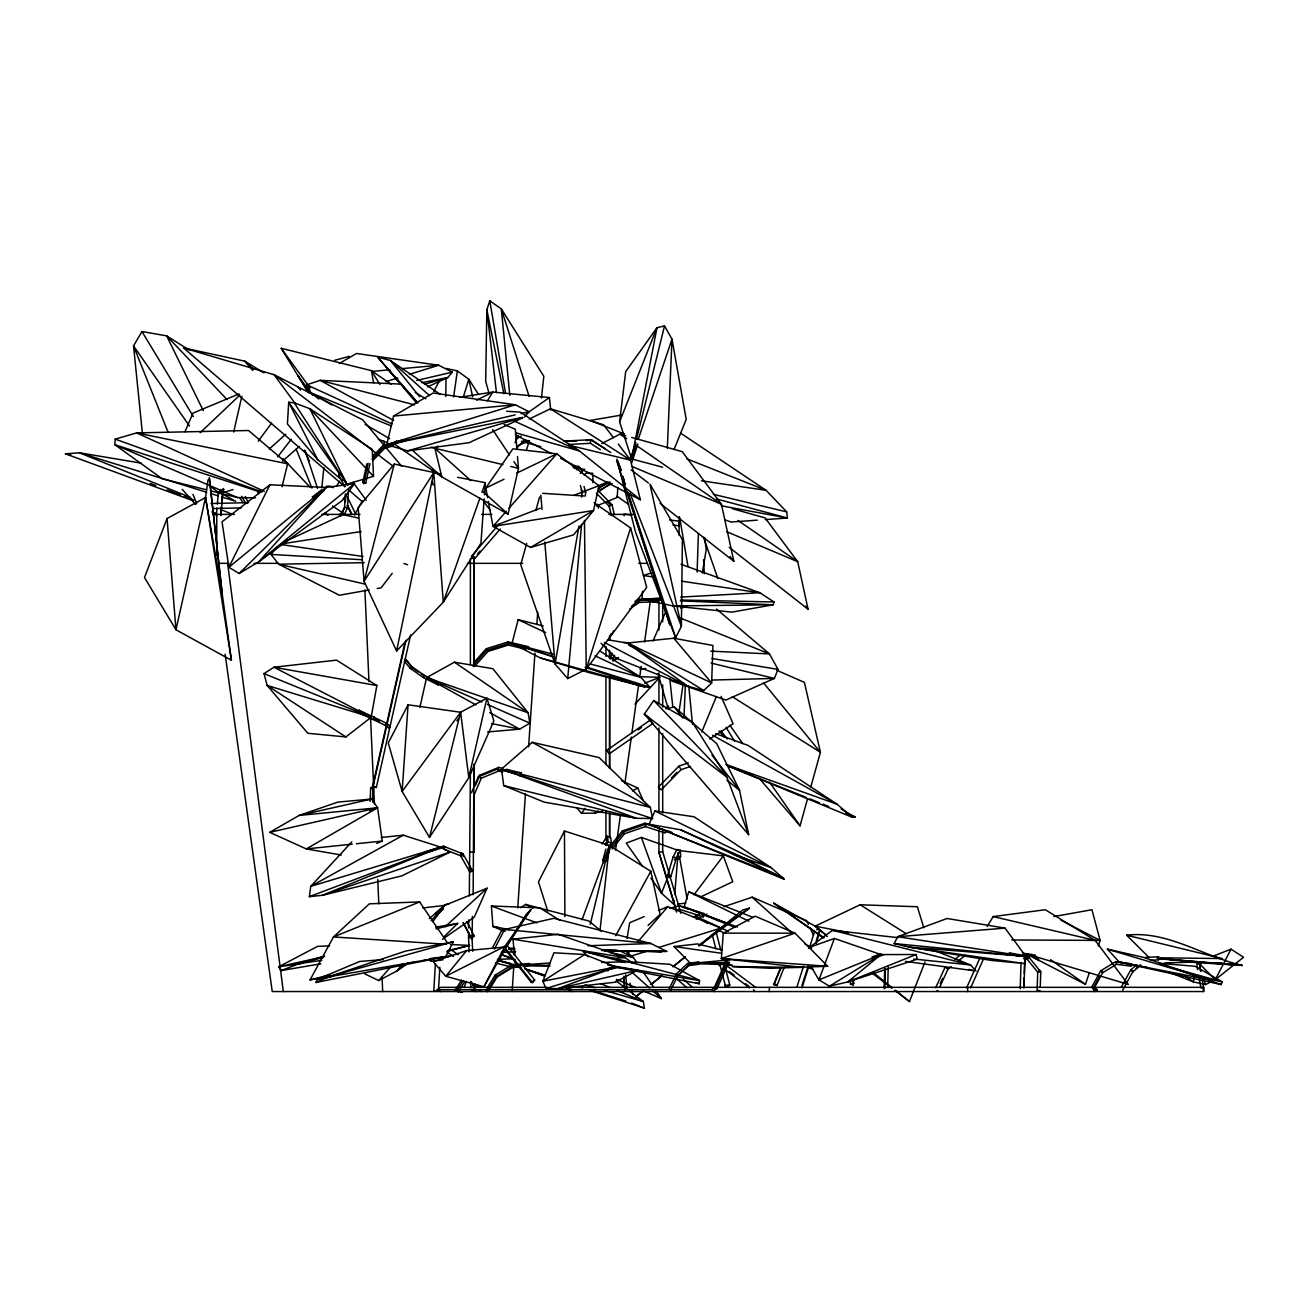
<?xml version="1.0" encoding="UTF-8"?>
<svg xmlns="http://www.w3.org/2000/svg" width="1309" height="1309" viewBox="0 0 1309 1309"><rect width="100%" height="100%" fill="white"/><g stroke="black" fill="none" stroke-linecap="round" stroke-linejoin="round"><path stroke-width="1.5" d="M819.794 931.943L819.81 929.554L816.751 929.554M679.06 535.119L679.207 516.924M445.764 396.529L446.025 378.465M469.047 951.856L468.475 931.91M468.573 927.917L468.753 919.916M469.326 895.945L470.389 772.555M472.402 916.267L472.074 939.126L471.927 936.442L468.327 937.899M473.138 894.734L473.956 764.178M884.18 988.606L884.704 968.382M884.9 988.393L885.408 968.905M887.682 987.281L888.222 967.056M697.124 572.098L698.368 533.843M1020.218 988.59L1021.036 962.573M1023.834 987.706L1024.145 977.692M1024.276 973.7L1024.718 959.677M1023.982 987.837L1024.882 959.808M1040.23 986.921L1040.786 971.9L1039.657 970.329L1037.742 972.227L1037.072 990.324L1040.082 990.684M769.267 991.551L769.43 987.33M667.328 448.103L671.992 339.162L664.514 325.941L656.987 327.692L625.686 371.658L619.599 421.842L631.625 458.919L662.599 467.231M370.087 801.386L370.66 788.133L373.016 786.725L376.337 787.494L410.666 634.849M372.443 799.979L373.016 786.725L405.954 640.297M372.869 802.319L373.441 789.065L372.541 786.66L405.021 642.244M684.034 716.039L685.343 685.752M967.58 991.551L967.76 987.33M681.073 564.277L759.825 592.748L774.028 601.976L773.194 604.791L731.96 612.121L672.908 605.936L642.032 599.227L642.49 591.324M282.024 486.719L287.636 463.811L248.53 430.514L136.627 432.903L115.192 439.12L114.865 444.716L162.038 478.685L206.593 489.828M435.406 963.637L433.786 991.224L438.433 990.978L439.824 967.335M345.363 493.853L344.562 507.385L341.305 514.355M345.429 501.249L345.772 495.571M344.071 515.157L347.441 507.908L348.472 490.875M617.832 487.406L617.177 497.42L596.446 506.01M512.114 991.551L513.766 967.073M514.584 954.85L514.862 950.759M517.742 907.939L525.449 793.761M528.607 746.85L534.939 653.06M536.854 624.508L537.688 612.268M408.081 704.782L402.125 791.454L429.499 837.416L468.802 777.726L493.853 720.981L486.899 698.172L460.637 712.26L402.125 791.454L388.266 742.939L408.081 704.782L460.637 712.26L468.802 777.726L486.899 698.172M484.15 498.844L480.943 543.202L443.26 602.238L396.611 650.982L364.082 581.278L358.126 507.565L394.287 464.057L439.693 473.743M484.445 494.818L485.328 482.726L457.561 477.261M732.778 966.549L803.366 967.466L721.374 958.548L723.288 933.137L755.162 916.218L795.021 933.17L827.713 966.287L770.821 968.3L732.778 966.549L721.374 958.548L795.021 933.17L723.288 933.137M442.966 959.808L430.808 961.231L431.037 958.368L449.969 956.159L442.851 957.501M674.217 900.428L673.89 904.421L661.52 893.213L650.933 878.192M674.708 894.423L677.997 854.45M216.329 516.09L216.999 508.039M217.343 504.014L218.358 491.939M220.616 514.912L221.286 506.861M221.794 500.823L222.481 492.789M220.992 515.582L223.021 491.448M581.491 497.109L582.03 491.153L580.345 485.524M594.106 502.82L630.594 527.903L646.679 587.43L586.236 669.177L567.713 678.602L581.589 524.402M585.336 496.078L585.696 492.102L584.01 486.49M611.598 966.238L699.202 983.763L699.513 980.605L669.766 964.242L627.813 961.755L601.715 962.442M321.785 487.913L323.847 467.657M541.435 397.985L543.84 376.337L501.298 308.875L489.779 300.792L486.833 309.726L485.688 381.263L488.862 392.831M599.98 930.65L609.405 845.418L564.474 831.019L538.457 881.906L547.751 911.097M600.389 449.723L590.457 443.309L590.85 439.709L564.032 441.1L576.598 441.018M673.006 525.007L678.962 525.76L679.469 521.227L669.57 519.968M1025.012 963.62L1025.863 956.388L1005.05 928.13L947.094 918.493L897.614 936.72L894.211 943.576L908.839 947.078L991.208 960.397L1025.012 963.62L908.839 947.078L1025.863 956.388L897.614 936.72L1005.05 928.13M630.071 493.28L681.384 626.324L649.984 484.166L682.398 539.603L681.384 626.324L675.64 637.778L635.585 532.338L616.866 459.083M381.197 837.482L403.221 835.191L440.708 847.119L449.985 852.11L401.912 875.852L322.472 895.274L309.349 896.649L310.74 886.357L351.794 841.883M615.525 850.163L620.319 815.818M624.835 783.502L631.331 737.049M631.887 733.007L638.661 684.525M639.79 676.442L641.197 666.346M644.584 642.114L650.229 601.715M209.342 477.981L222.203 593.811L231.415 660.26L175.962 629.76L205.546 497.535L208.066 479.847M344.84 486.473L338.687 475.347L339.031 472.909M453.601 396.905L457.381 370.954L446.173 368.418M678.896 712.898L683.216 683.265M625.702 974.861L626.962 989.113L624.802 989.751L623.918 976.269M627.011 938.586L629.645 922.747L644.192 916.611M702.311 573.08L706.222 549.502L704.602 537.524M578.954 525.989L555.065 664.039L567.713 678.602M345.887 736.934L267.134 685.425L371.167 717.267L376.861 685.523L336.495 660.129L273.941 667.246L264.009 673.611L267.134 685.425L307.811 733.285L345.887 736.934L371.167 717.267L273.941 667.246L376.861 685.523M636.174 445.404L631.625 458.919L656.987 327.692L619.599 421.842M675.706 910.426L679.469 909.28L703.195 916.856L703.866 913.453L679.224 905.599L669.815 908.446M488.241 991.257L485.95 989.964L486.899 991.551L488.241 991.257L497.076 976.989L512.653 967.498L511.884 964.913L495.129 975.14L486.964 988.311M396.611 650.982L433.754 472.565L364.082 581.278L394.287 464.057M369.956 463.599L365.784 483.086L363.804 483.528L362.855 482.285L366.798 463.893M363.804 483.528L368.14 463.288M474.382 666.526L488.012 651.424L508.236 645.075L508.088 641.901L486.31 648.74L473.449 662.992M506.158 769.234L521.064 772.85L520.327 776.237L519.477 774.584L497.125 769.152L478.292 776.875L471.436 792.829M487.603 497.616L485.786 488.028L512.85 448.856L556.8 453.814L598.949 485.672L593.533 510.526L573.587 534.841L530.554 547.44L493.035 526.398L488.322 501.462M419.927 707.22L426.587 677.604L454.436 662.19L492.871 668.703L528.132 712.767L529.85 723.157L519.673 729.146L487.619 731.96M396.447 440.822L394.549 444.176L441.82 476.885L508.056 514.192L518.446 468.344L517.497 456.596M678.962 525.76L679.469 521.227M211.731 487.324L219.65 493.477L220.55 489.501M233.689 432.003L241.838 396.316M1194.135 977.888L1193.203 981.832L1205.458 984.581L1212.003 981.325M522.733 417.849L469.113 442.687L407.737 450.869L386.744 444.749L393.551 416.066L433.197 393.011L515.353 404.776L528.967 411.697L524.582 416.998M678.046 975.385L689.45 964.291L700.053 962.851L698.695 964.308L688.485 965.682L678.046 975.385L676.377 973.896L687.634 963.44L698.237 962L700.053 962.851M590.228 924.367L609.405 845.418L650.818 871.254L660.112 914.451L648.053 925.398M631.625 458.919L635.552 443.047M636.534 439.071L664.514 325.941M429.499 837.416L460.637 712.26M358.061 712.391L359.042 710.165L386.368 723.173L390.164 726.07L389.182 728.295L385.386 725.399L358.061 712.391L359.042 710.165M599.669 650.868L640.805 677.326L649.886 687.16L644.666 686.914L589.132 672.63L540.404 657.969L512.015 643.357L518.168 619.664L543.284 625.964M603.694 862.647L602.909 859.931L605.871 849.05M606.852 845.418L607.834 841.785L607.131 836.238L610.698 837.596L611.418 843.143L606.476 861.289L602.909 859.931M759.302 778.397L800.044 825.848L807.555 798.752M810.762 787.134L820.416 752.299L804.413 682.382L776.859 670.323M526.66 543.464L520.737 564.735L555.065 664.039L544.773 542.008M535.806 510.592L539.57 497.06M680.255 850.245L676.475 857.82L670.895 876.392L669.014 877.684L667.525 875.606L673.104 857.035L676.9 849.459L680.255 850.245L680.713 856.757L678.34 859.048L677.358 855.971M753.002 917.413L688.763 891.756L684.1 906.99L734.954 927.443M463.435 396.676L468.818 379.234L457.381 370.954M438.204 684.967L439.349 682.905L424.476 675.493L411.419 666.297L405.512 659.065L404.366 661.143L410.273 668.359L423.331 677.555L438.204 684.967L439.349 682.905M630.594 527.903L586.236 669.177L584.452 520.442M1198.52 964.275L1199.322 961.706L1196.655 962.295L1197.539 969.609M526.3 450.476L529.392 440.789L523.387 440.151M796.805 987.33L803.562 966.14M809.698 946.882L814.607 931.484M802.008 985.399L808.144 966.14M816.129 941.106L819.81 929.554M801.992 987.788L808.749 966.598M816.112 943.494L819.172 933.873M610.387 658.918L612.252 653.158M612.808 660.93L614.608 655.367M629.547 460.097L631.363 454.55M630.136 459.737L635.798 442.442M631.592 463.19L637.876 443.964M1026.632 954.032L1085.456 984.335L1089.284 972.865M1098.218 946.112L1100.133 940.386L1091.919 909.739L1053.827 916.578M638.138 439.611L671.992 339.162L686.211 419.436L674.053 449.494M472.222 557.454L473.956 559.581L474.774 557.192M461.472 853.157L460.588 855.71L469.866 872.121L472.631 870.927L463.01 853.893L461.472 853.157L463.386 856.577M1199.878 966.107L1200.729 963.62L1199.322 961.706L1200.435 970.853M1221.15 984.581L1143.199 957.272L1107.43 949.156L1119.293 962.082L1221.15 984.581L1222.115 981.832L1195.395 966.337L1159.954 963.326M479.896 498.14L443.26 602.238L433.754 472.565M481.925 492.364L485.328 482.726M1122.664 990.226L1133.234 971L1130.812 969.805L1121.191 987.297M464.335 986.871L466.364 981.308M581.998 919.818L609.405 845.418M834.389 938.471L818.943 979.885L829.464 986.168L847.708 981.963L917.233 959.17L916.12 954.523L880.99 954.572L834.389 938.471L808.651 947.651M612.154 848.952L624.442 833.768L645.402 826.601L646.368 824.032L644.912 823.23L622.348 830.953L610.861 845.139M167.061 518.511L144.497 577.514L175.962 629.76L167.061 518.511L205.546 497.535L222.203 593.811L209.358 478.014M667.361 878.339L661.52 893.213L641.394 837.449L626.242 843.127L642.703 866.493M894.996 990.52L909.477 1001.532L925.021 961.935M784.206 967.253L777.022 985.481L773.799 984.613L780.524 967.596M773.799 984.613L780.72 968.709M716.612 609.127L769.496 653.927L778.004 669.374L774.388 678.422L725.873 700.07L671.992 681.122L676 681.024M701.788 731.911L716.383 696.519M515.026 442.786L518.151 435.422M184.978 431.708L192.996 413.104L239.072 393.894M475.298 785.776L479.879 775.141L498.713 767.418L502.427 768.334M473.973 795.25L481.303 778.184L498.811 771.017L502.721 771.966M653.011 641.017L665.561 612.039M385.386 725.399L386.368 723.173M422.791 907.955L444.667 905.403L487.079 888.206L474.267 917.151L442.458 939.289M680.533 829.775L783.011 877.684L649.1 824.245L654.958 811.007L694.081 816.783L771.328 867.785L784.156 879.206L649.1 824.245L680.533 829.775L740.092 856.135L784.156 879.206M966.647 987.837L979.737 958.368M970.656 987.87L983.73 958.401M440.838 991.551L436.944 989.702L711.72 989.702L714.354 987.33L727.035 958.859L729.735 960.151M728.949 961.935L717.07 988.622L715.025 989.146L727.706 960.675L727.035 958.859M935.673 987.755L945.262 966.893L947.978 969.151L939.649 987.297M940.238 983.55L942.644 978.33M260 489.762L258.233 493.542L257.529 490.842M340.864 515.975L344.562 507.385L347.441 507.908M315.96 982.454L328.526 976.841L405.675 951.07L453.389 941.727L445.764 956.584L315.96 982.454L317.449 979.312L359.566 961.493L383.324 959.546M670.895 989.931L678.193 974.73L676.377 973.896L669.095 989.08L671.01 990.013M850.114 980.212L850.474 984.123L853.272 985.006L853.73 979.41M444.978 846.939L443.849 849.246L460.588 855.71L463.01 853.893L443.44 846.203L424.394 852.192L425.916 852.912L444.978 846.939L443.44 846.203M269.932 484.772L228.862 567.288L239.154 573.506L258.707 561.806L342.025 500.66L354.461 483.643L326.17 487.455L269.932 484.772L222.023 521.8L228.862 567.288L326.17 487.455L258.707 561.806L354.461 483.643M613.561 630.791L611.761 634.341L610.485 634.08M1136.654 964.831L1130.812 969.805L1132.76 971.933L1133.234 971M494.442 949.107L504.57 929.455L553.936 918.313L650.982 943.527L666.69 951.398L605.723 951.185M572 991.551L567.975 988.966L569.693 985.628M567.975 988.966L566.437 988.508L568.76 989.735L570.609 986.152M1231.049 949.156L1215.276 979.688L1243.55 957.272L1231.049 949.156L1212.592 956.339M483.905 986.79L504.947 946.276L530.849 909.526L525.907 914.795L506.288 946.898L483.905 986.79L445.747 976.252L433.312 961.739L466.593 950.629L506.288 946.898L530.849 909.526M492.626 947.569L502.067 929.717L505.192 931.239M433.721 391.506L439.464 380.854M321.785 977.725L310.037 979.934L333.468 936.949L369.351 903.832L419.649 901.917L447.367 942.758M615.737 935.69L650.818 871.254M423.331 677.555L424.476 675.493L421.351 674.086M1099.56 976.383L1093.211 987.902L1093.899 988.622L1102.62 972.767L1116.561 964.275L1130.812 966.107L1132.089 964.209M354.559 514.961L362.413 500.922M703.195 916.856L704.684 914.271M189.101 349.961L166.652 335.857L141.928 331.521L133.534 345.936L142.37 433.181M987.199 926.527L993.138 916.578L1045.286 909.739L1095.191 940.386L1128.014 984.335L1022.329 952.707M487.488 400.685L492.789 392.029L549.42 397.543L550.713 410.077M486.899 991.551L496.078 976.727L512.85 966.5L518.675 966.026M464.76 981.586L458.346 991.813L455.303 989.98L461.455 980.163M455.303 989.98L457.037 990.324L463.19 980.523M602.075 844.027L607.131 836.238L607.769 840.018L604.856 844.518M605.642 845.385L607.671 842.276M336.331 486.293L339.685 481.237M688.485 965.682L689.45 964.291L687.634 963.44M748.633 834.651L726.855 777.153L692.576 722.486L653.715 700.511L644.339 714.092L748.633 834.651L739.569 790.374L716.694 743.643L674.217 706.893L666.739 708.693M456.841 720.866L458.526 718.51M576.664 807.62L581.572 813.314L585.172 808.34M402.01 964.226L397.265 970.754L378.726 980.588L364.835 973.896M432.821 921.749L444.667 905.403L429.303 918.574M233.1 489.599L219.65 493.477L223.266 488.568M258.249 441.182L271.519 423.2M666.968 830.675L665.234 832.999L645.402 826.601M693.934 894.816L723.321 855.873L680.287 850.686M392.225 573.293L381.164 587.806L377.188 588.51M277.737 456.841L291.252 439.251M1202.578 988.622L1203.593 987.33L1202.186 979.999M611.058 847.512L623.804 831.755L646.368 824.032L665.087 830.07M369.22 589.934L339.375 595.251L278.637 564.179L270.996 554.411L276.87 547.162M466.593 950.629L445.747 976.252L504.947 946.276M511.884 964.913L529.376 963.473L530.325 965.06L525.743 966.402M339.293 363.509L356.523 353.479L438.679 365.244L452.292 372.165L447.907 377.467L427.568 386.891M612.187 483.446L600.52 489.615L598.442 488.093L608.423 482.088M507.385 945.703L503.916 947.896L505.258 948.207L507.385 945.703L534.677 980.081L532.55 982.601L531.192 982.274L505.159 949.45M627.616 953.819L630.218 950.776M638.007 941.646L667.835 906.63L720.915 928.081L749.484 908.151L742.792 909.984L699.399 945.343M471.355 556.39L498.958 524.287M477.392 554.132L480.027 551.073M473.956 559.581L500.251 528.983M530.554 547.44L593.533 510.526L493.035 526.398L506.321 511.279M508.988 508.252L556.8 453.814L516.744 473.105M378.726 980.588L390.835 966.778M431.201 920.751L437.942 913.077M440.626 910L444.667 905.403M472.664 665.954L486.801 650.278L508.579 643.439L529.098 648.233L528.607 646.711L508.088 641.901M479.879 775.141L478.292 776.875L481.303 778.184M498.713 767.418L497.125 769.152L498.811 771.017M519.477 774.584L521.064 772.85M635.012 704.127L659.752 677.342L639.79 676.688M372.427 456.579L382.932 445.633L403.663 439.759L404.612 440.986L383.881 446.876L372.067 459.181M372.607 460.833L384.584 448.365L393.649 445.78M516.548 448.283L524.729 439.759M580.542 472.009L583.356 469.113M580.312 473.465L584.55 469.113M584.158 475.134L586.988 472.222M462.944 922.616L471.584 938.602L474.218 935.951L466.888 921.7M688.37 762.869L678.978 766.125L658.378 787.02L661.209 789.834L681.056 769.708L690.432 766.452M671.501 777.922L676.998 772.343M665.725 708.725L668.572 705.846M239.154 573.506L326.17 487.455M443.653 937.146L457.708 923.418L435.701 927.181M601.093 643.259L616.343 658.345L687.978 686.309L703.751 690.579L711.654 682.971L712.93 645.484L673.759 638.236L627.273 643.046L607.441 639.757M674.38 859.8L676.475 857.82L673.104 857.035M200.179 432.706L239.809 395.138M437.582 915.547L435.553 913.6L444.978 904.748L448.922 903.832M443.522 908.888L439.497 912.684L435.553 913.6M1150.398 960.217L1158.514 959.857L1160.51 958.008L1158.072 956.83L1145.408 957.37M404.759 963.882L397.265 970.754L408.981 962.606M445.175 926.723L487.079 888.206M219.65 493.477L224.15 489.435M269.245 449.02L285.771 434.212M282.482 461.128L299.254 446.484M503.703 785.58L636.419 818.289L501.511 769.054L532.223 742.301L599.178 757.6L650.36 807.457L652.553 818.567L636.419 818.289L544.249 802.139L503.703 785.58L501.511 769.054L517.17 773.095M1136.163 968.513L1140.532 964.782M1132.76 971.933L1140.303 965.518M810.631 965.944L818.943 979.885L880.99 954.572L847.708 981.963L916.12 954.523M568.826 989.702L571.738 987.33L1203.593 987.33L1203.626 991.551L272.239 991.551L225.132 654.238M643.243 990.782L635.438 997.098L643.373 990.684M651.048 984.466L661.961 975.63M672.891 966.795L685.376 956.699M651.277 984.303L662.354 975.352M673.431 966.402L684.509 957.468M698.761 945.965L720.915 928.081L658.722 947.471M699.366 945.409L720.915 928.081M954.654 959.481L960.904 954.539M951.152 966.647L947.978 969.151L947.421 967.891M957.484 961.64L965.42 955.39M314.127 499.089L312.393 496.913L321.67 489.795M323.847 490.842L316.123 496.782L312.393 496.913M699.579 945.523L749.484 908.151M808.455 948.109L832.491 930.323L898.072 937.653M599.015 491.611L610.37 483.316M476.018 987.33L472.68 989.702L476.329 991.551M526.349 413.759L549.42 397.543M634.865 601.551L638.007 599.342L657.838 598.508L659.425 599.653L639.594 600.487L631.723 606.018M629.58 609.176L639.136 602.435L658.231 601.649M606.607 750.45L650.197 720.097L652.815 723.517L609.241 753.853L606.607 750.45L607.9 750.957M638.072 729.947L641.426 727.624M339.129 514.83L342.418 512.588M520.72 907.726L525.613 904.421L588.837 920.98L601.142 931.075M476.656 987.117L479.307 985.628L476.656 987.117L474.774 983.795M438.139 988.917L440.528 987.33L547.293 987.33M431.054 447.138L434.899 448.283L438.253 446.058M709.838 738.931L733.105 723.746L721.095 696.404M584.616 954.506L542.842 981.259L546.017 988.491L557.83 988.606L615.295 982.208L637.172 970.427L616.015 966.958L584.616 954.506L553.936 952.805L542.842 981.259L616.015 966.958L557.83 988.606L637.172 970.427M531.192 982.274L534.677 980.081M829.464 986.168L880.99 954.572M515.959 439.284L521.195 436.142M369.678 810.844L372.034 809.437M1023.474 958.564L1027.123 959.235L1029.349 957.91L1028.219 956.323L1009.304 952.854L1010.45 954.425L1019.907 956.159M610.943 658.64L614.232 656.693M613.267 660.489L618.175 657.576M613.365 660.669L618.568 657.593M581.572 813.314L594.973 813.102L598.393 811.089M632.591 790.947L637.728 787.92L643.21 800.666M1097.302 989.702L1094.177 991.551L1094.439 987.33L1097.302 989.702L1093.26 989.702M341.273 855.022L306.306 848.919L269.752 832.344L299.09 815.442L337.837 802.106L371.707 799.03L377.581 807.784L382.277 841.049L376.714 843.421M371.707 799.03L299.09 815.442L377.581 807.784L306.306 848.919L352.285 844.158M403.221 835.191L310.74 886.357L440.708 847.119L322.472 895.274L449.985 852.11M725.202 985.104L725.775 987.33L729.8 985.104L725.333 967.793M338.687 475.347L341.387 473.907L347.785 485.443M598.442 488.093L610.109 481.925M596.429 493.248L609.225 506.239L612.039 504.767L614.281 514.502M477.736 985.432L474.12 987.313L471.42 981.881M601.911 443.522L620.008 434.13L625.849 435.782M476.623 400.227L492.789 392.029L459.672 397.331M529.245 419.011L550.484 408.801L603.613 424.787L613.381 437.631M485.786 488.028L503.998 479.258M693.295 917.134L698.401 914.696M694.163 917.2L699.268 914.762M696.224 919.213L706.909 914.124M823.345 937.849L773.668 903.145L815.147 926.15L860.177 904.781L917.38 906.744L923.794 927.737M700.397 897.009L732.762 881.759L723.321 855.873M284.691 541.73L343.04 514.633L358.502 518.069M574.896 468.557L578.66 466.953M576.647 469.735L580.329 468.164M658.738 910.459L667.835 906.63M597.837 485.999L607.212 482.088M518.069 445.453L529.392 440.789M419.649 901.917L333.468 936.949L446.451 944.264M644.748 683.183L659.752 677.342M493.035 526.398L540.322 508.219M574.356 495.129L598.949 485.672M329.524 945.867L317.547 946.374L278.719 966.778L280.879 970.624L299.63 963.522L324.681 956.094M309.349 896.649L440.708 847.119M881.971 955.357L875.574 957.583L872.105 956.879L880.106 954.114L883.559 954.801M723.959 906.712L752.168 897.172L806.671 920.751L808.373 924.383M318.872 399.016L310.969 392.782L306.797 384.83L320.067 380.346L401.307 384.142M650.917 573.015L643.39 575.518L653.436 577.007M386.073 381.59L397.756 377.957M409.455 374.325L438.679 365.244L402.141 368.631M522.586 417.407L386.744 444.749L515.353 404.776L393.551 416.066M631.511 955.963L647.055 951.119M546.017 988.491L616.015 966.958M1161.983 963.997L1165.779 962.819L1197.817 962.082M245.699 503.409L248.628 502.509M342.205 480.321L317.662 459.655L287.424 423.969L288.7 402.256L294.181 402.796L309.824 408.703L372.28 449.363L373.507 476.312L346.803 484.199L343.318 479.274M424.541 384.241L447.907 377.467L421.94 382.703M407.737 450.869L522.635 417.571M453.389 941.727L328.526 976.841L445.764 956.584L441.755 957.288M334.76 360.286L349.323 356.343M446.991 951.545L469.538 945.442L450.394 944.493M680.729 608.112L686.423 606.64M594.973 813.102L602.68 811.122M310.037 979.934L329.819 974.861M323.339 957.501L299.63 963.522L321.785 960.364M435.979 928.932L457.708 923.418M338.884 974.191L317.449 979.312L331.472 976.825M447.776 950.629L469.538 945.442M416.737 380.428L452.292 372.165M386.744 444.749L515.141 414.904M521.064 413.529L528.967 411.697M470.275 936.868L474.218 935.951M269.752 832.344L377.581 807.784M607.245 968.824L616.883 966.647L618.846 967.269L609.209 969.445L607.245 968.824L607.932 971.065M324.157 956.584L278.719 966.778L302.706 963.326M850.474 984.123L854.073 983.321M662.698 831.313L662.698 851.652L658.934 852.355L676.573 912.128M407.672 963.326L417.702 961.559M421.711 960.839L431.725 959.072M621.562 415.051L590.31 420.434L624.328 433.966M280.879 970.624L320.82 963.8M281.222 543.955L361.235 531.519M806.197 797.41L727.362 765.732L852.388 817.323L855.006 817.012L841.065 808.995M731.616 964.831L690.645 963.44L673.988 946.522L697.501 943.92L722.47 950.121M677.866 903.995L685.818 903.145M514.535 955.308L512.964 939.158L558.272 934.315L625.048 957.599L632.312 962.851M572.786 466.822L578.807 466.184M356.293 843.749L382.277 841.049M371.691 371.461L389.967 369.76M573.882 467.984L579.985 467.428M470.389 851.995L474.136 852.355L474.136 793.221M639.856 669.063L645.844 668.523M729.178 962.999L690.645 963.44L724.941 960.331M522.553 965.698L530.325 965.06M512.653 967.498L520.131 966.876M193.519 500.872L65.45 453.83L79.325 452.783L141.454 463.173M757.24 520.164L731.126 522.029L725.366 520.049M765.29 519.591L787.38 518.02L786.725 511.901L766.125 490.335L680.533 433.115M514.928 959.35L515.517 965.404L549.993 962.949M612.874 958.466L625.048 957.599L512.964 939.158M723.795 965.273L731.78 964.782M662.207 600.095L642.032 599.227L660.309 598.229M680.615 597.1L759.825 592.748L681.531 581.163M586.187 440.528L591.93 440.217L605.183 448.774M568.597 444.455L590.457 443.309M509.217 948.567L513.128 948.354M501.412 952.445L515.664 951.692M326.301 486.228L330.015 486.081L333.468 487.701M497.567 959.35L513.472 958.777M508.677 948.6L514.781 948.387M587.954 945.769L650.982 943.527L504.57 929.455M712.145 680.058L774.388 678.422L711.147 663.09M210.978 503.523L247.646 502.672M212.892 508.547L241.412 507.892M364.164 562.674L278.637 564.179L365.391 584.174M690.645 963.44L729.44 962.769M672.908 605.936L773.194 604.791L680.369 600.847M520.982 967.433L515.517 965.404L550.009 965.273M212.762 514.404L234.475 514.404M321.687 514.404L360.024 514.404M481.63 514.404L491.857 514.404M608.881 514.404L632.492 514.404M218.128 563.345L228.879 563.345M254.028 563.345L278.408 563.345M467.509 563.345L522.651 563.345M638.628 563.345L647.546 563.345M623.542 642.539L626.504 642.539L637.221 647.922L634.26 647.922L628.893 645.239M472.827 985.039L474.938 985.039M726.74 985.104L729.8 985.104M1149.22 957.664L1126.673 935.215C1167.71 930.257 1203.969 956.846 1242.225 965.42L1230.264 963.113M1011.808 939.977L1095.191 940.386L993.138 916.578M1091.968 940.32L1100.133 940.386L1060.945 920.227M508.628 949.287L514.715 949.369M601.845 950.53L666.69 951.398M1157.352 957.763L1222.491 958.564L1126.673 935.215M210.454 490.81L237.583 497.584L255.419 497.845M604.594 950.809L661.716 951.676L641.41 950.972M586.743 473.154L592.813 473.253M1159.12 958.728L1200.697 962.491M1214.49 962.786L1222.377 962.949M642.032 599.227L662.338 599.653M680.615 600.029L774.028 601.976M515.517 965.404L519.542 965.502M523.567 965.6L549.715 966.287M1023.622 954.048L1031.754 954.326M604.84 949.696L617.03 950.121M504.178 931.272L492.937 926.445L491.399 905.992L539.733 907.857L560.334 920.571M1023.163 954.474L1035.255 954.997M710.705 651.129L769.496 653.927L680.68 618.143M270.996 554.411L362.282 559.761M506.583 411.271L520.246 412.122L579.412 450.951L640.379 499.76L630.48 460.13L618.273 444.062M1192.81 962.328L1242.225 965.42L1159.316 958.499M542.63 493.313L584.158 495.996M721.374 958.548L827.713 966.287M1157.336 958.352L1236.449 965.142M894.211 943.576L1025.863 956.388M913.813 959.039L970.558 964.946L976.121 971.065M631.92 515.124L623.984 514.11L624.131 515.746M1120.995 962.769L1115.677 961.706L1100.673 970.853L1091.608 987.33L1093.899 988.622M905.419 961.379L974.092 970.787M673.988 946.522L721.504 953.263M281.222 544.56L362.953 556.489M701.46 480.812L766.125 490.335L686.718 458.772M65.45 453.83L70.751 454.681M711.932 658.492L778.004 669.374M607.654 965.011L699.513 980.605L627.813 961.755M637.598 970.493L641.59 971.196M1023.687 956.863L1029.349 957.91M721.226 505.765L787.38 518.02L716.399 498.909M1123.237 962.835L1119.293 962.082L1209.467 979.688L1107.43 949.156M1131.156 964.357L1146.979 967.4M1196.41 976.89L1222.115 981.832L1171.555 967.711M508.939 929.537L492.937 926.445L498.876 927.77M827.321 936.557L815.147 926.15L848.87 932.777M491.611 723.566L519.673 729.146L489.811 712.62M287.636 463.811L136.627 432.903L264.402 491.382M588.166 956.846L582.669 951.054L631.723 962.508M345.02 486.817L183.489 347.899L244.701 361.153L263.927 372.869M372.541 786.66L376.337 787.494M609.716 952.33L633.458 957.599L636.812 962.524M968.856 969.413L974.305 970.656M508.236 645.075L526.005 649.248M667.525 875.606L670.895 876.392M713.29 494.311L786.725 511.901M411.828 449.691L441.82 476.885L434.899 448.283L502.901 464.613M510.674 466.479L518.446 468.344L513.946 461.602M569.35 445.338L630.48 460.13L550.484 408.801M498.353 960.561L510.232 963.473M495.473 963.031L512.621 967.236M308.204 392.553L281.239 348.309L371.412 370.643L391.276 384.371M832.491 930.323L970.558 964.946L931.746 949.418M497.076 976.989L495.129 975.14M414.642 404.874L320.067 380.346L393.665 420.484M521.097 774.11L650.36 807.457L532.223 742.301M416.426 402.812L377.679 357.161L390.36 360.466L440.102 394.238M585.696 492.102L582.03 491.153L582.341 493.657L581.163 489.73M552.382 656.611L512.015 643.357L553.003 654.156M590.081 663.941L640.805 677.326L595.055 655.809M582.669 951.054L625.375 962.59M362.855 482.285L365.784 483.086M540.404 657.969L644.666 686.914L585.074 667.345M631.674 437.419L682.267 451.687L721.406 504.227L733.858 561.299L660.047 503.327M521.457 441.264L540.912 446.745M732.418 508.71L765.094 517.922L797.721 561.708L808.078 609.274L729.277 547.375M515.861 432.821L579.412 450.951L513.095 420.467M516.973 965.518L497.535 959.988L501.412 961.297M585.008 984.908L594.728 987.69M604.447 990.455L643.324 1001.532L644.421 1008.208L590.294 990.471M183.489 347.899L274.072 374.718L362.724 419.878L401.601 466.217M206.724 492.299L79.325 452.783L190.607 497.469M210.585 493.493L218.308 495.898M222.17 497.093L235.685 501.282L218.063 491.562M807.62 967.564L813.413 969.38M512.015 643.357L552.791 656.316M587.757 667.41L649.886 687.16M681.94 907.022L687.618 908.822M526.693 969.38L544.2 974.976M592.797 990.52L625.849 1001.09M211.845 511.901L215.74 513.144M644.912 823.23L656.153 826.846M257.938 491.251L114.865 444.716L237.583 497.584M501.511 769.054L652.553 818.567M497.518 960.07L512.981 965.126M516.842 966.402L520.72 967.662M526.513 969.56L543.906 975.27M578.693 986.675L582.57 987.935M370.66 788.133L373.441 789.065M475.772 704.831L426.587 677.604L528.132 712.767L454.436 662.19M641.394 837.449L678.324 850.441M649.1 824.245L656.742 826.961M666.297 830.364L672.024 832.409M735.053 854.859L771.328 867.785L654.958 811.007M378.317 439.382L387.808 442.769M725.808 764.44L837.089 804.233L852.388 817.323M403.908 563.426L407.655 564.784M115.192 439.12L262.045 491.988M715.598 733.629L748.126 745.426L837.089 804.233L712.62 735.265M577.498 467.673L583.241 469.767M501.085 954.441L512.326 958.581M491.399 905.992L536.837 922.829M524.631 968.775L544.659 976.219M501.412 954.637L512.899 958.908M695.864 982.519L699.202 983.763M737.327 927.017L684.1 906.99L687.912 908.446M727.608 765.438L739.029 769.757M746.654 772.654L752.364 774.813M703.195 914.222L726.119 922.894M607.834 841.785L611.418 843.143M150.093 483.381L155.804 485.557M167.208 489.91L180.527 494.998M184.324 496.438L193.83 500.071M1169.15 972.243L1193.203 981.832L1185.152 976.252M222.661 510.346L232.102 514.142M809.944 798.915L819.336 802.679M823.083 804.201L828.728 806.459M845.614 813.249L855.006 817.012L845.696 813.151M631.576 1003.07L644.421 1008.208M264.009 673.611L371.167 717.267M504.112 424.558L515.304 429.188L516.875 448.774M391.538 426.03L310.969 392.782L331.946 405.021M724.908 933.432L717.708 929.717M600.586 983.583L609.879 987.477M617.308 990.602L643.324 1001.532L628.893 990.618M632.018 466.462L721.406 504.227L634.963 444.471M726.544 531.634L797.721 561.708L738.063 520.475M616.523 979.394L635.258 987.428M642.752 990.635L661.47 998.652L655.874 990.438M426.587 677.604L481.908 702.017M487.439 704.455L529.85 723.157M621.644 780.769L637.728 787.92M937.048 990.504L937.98 990.913M306.797 384.83L392.078 423.952M728.295 931.288L696.977 916.856L707.335 923.287M518.168 619.664L545.624 632.574M604.431 642.441L687.978 686.309L627.273 643.046L711.654 682.971L673.759 638.236M479.094 990.324L481.647 991.551M711.72 989.702L714.583 991.551L714.354 987.33L717.07 988.622M591.93 440.217L590.85 439.709L610.73 452.521M472.287 990.324L474.791 991.551M688.763 891.756L748.863 921.192M525.613 904.421L532.927 908.021M620.662 951.283L633.458 957.599L625.767 951.283M374.669 718.756L379.446 721.21M515.288 434.784L551.547 453.618M560.612 458.33L640.379 499.76M1026.894 953.672L1039.15 960.446L1035.304 955.685M622.348 830.953L624.442 833.768M1124.48 982.339L1128.014 984.335M365.146 424.394L389.607 438.679M415.313 392.536L425.818 398.836M804.888 943.969L811.793 948.092M627.273 643.046L703.751 690.579M860.177 904.781L906.286 933.726M732.271 696.699L820.416 752.299L763.425 682.725M773.668 903.145L824.114 937.817M332.519 505.994L345.969 515.075M450.231 949.189L458.232 954.703M447.105 952.052L453.503 956.47M620.008 434.13L626.651 438.728M418.324 671.942L412.253 667.672L405.512 659.065M1050.669 959.726L1085.456 984.335M617.03 496.242L628.598 504.423M774.748 983.844L777.022 985.481M726.495 965.518L755.588 987.33M729.489 971.638L734.316 975.254M745.557 983.681L748.781 986.102M717.07 963.506L720.326 965.944M725.202 969.609L749.599 987.886M631.069 469.833L648.413 482.972M616.081 980.916L625.702 988.197M872.465 973.356L891.773 988.066M385.451 724.581L387.873 726.43M393.044 466.217L274.072 374.718L295.621 404.056M650.688 719.181L644.339 714.092L726.855 777.153L653.715 700.511M726.871 780.197L739.569 790.374L711.916 755.048M815.147 926.15L826.159 934.953M873.316 972.636L892.182 987.722M895.323 990.226L909.477 1001.532M324.927 512.833L327.986 515.419M348.096 489.451L361.938 501.363M683.298 979.296L692.543 987.33M676.229 978.445L686.8 987.624M631.74 972.031L649.575 988M652.553 990.668L661.47 998.652M429.516 395.662L390.36 360.466L419.665 396.725M752.168 897.172L791.127 932.123M434.899 448.283L470.733 480.567M482.677 491.333L508.056 514.192M253.619 369.547L244.701 361.153L252.653 370.382M488.012 651.424L486.31 648.74M680.042 906.417L679.224 905.599L679.469 909.28M1199.159 963.424L1213.934 978.33M598.115 490.646L612.039 504.767L610.583 504.979L607.801 502.149M227.03 399.556L166.652 335.857L203.304 410.715M283.186 458.804L309.857 486.964M373.507 476.312L309.824 408.703L346.803 484.199L294.181 402.796M298.076 387.235L300.612 390.098M417.129 402.19L386.073 367.076L416.818 402.059M182.229 489.321L195.565 504.472M377.679 357.161L417.898 403.025M457.037 990.324L458.346 991.813M718.968 730.897L724.155 737.016M1028.219 956.323L1040.786 971.9L1037.742 972.227L1027.123 959.235M720.932 730.946L727.28 738.914M505.258 948.207L532.55 982.601M805.575 606.083L808.078 609.274M730.062 556.489L733.858 561.299M674.217 706.893L683.003 718.117M382.932 445.633L384.584 448.365M483.888 501.789L489.975 509.839M312.573 395.187L297.977 375.732L308.924 392.815M353.054 482.301L366.209 500.234M281.239 348.309L310.053 387.988M339.833 474.365L288.7 402.256L317.662 459.655M729.915 725.268L742.776 743.708M769.659 782.258L800.044 825.848M189.445 425.916L133.534 345.936L168.125 432.363M239.547 497.567L243.032 502.558M643.537 972.374L653.633 987.15M492.577 429.565L509.446 454.861M478.505 394.385L468.818 379.234L472.664 396.922M379.888 384.519L371.412 370.643L373.54 382.703M431.855 469.571L433.983 473.04M141.928 331.521L193.356 416.524M241.625 496.324L245.814 503.261M726.168 727.395L734.578 741.319M678.978 766.125L681.056 769.708M469.162 866.787L471.093 870.207M429.597 959.039L430.808 961.231M463.648 923.172L471.584 938.602M245.307 496.52L247.99 502.002M347.245 496.749L355.573 513.832M347.687 505.438L351.859 513.979M343.694 498.402L345.445 501.969M347.18 505.536L351.532 514.437M753.608 989.702L754.475 991.551M810.075 928.016L813.478 935.297M304.277 450.181L309.415 461.193M296.178 449.069L311.918 488.061M192.963 494.36L196.726 503.752M617.259 460.588L620.859 469.587M622.642 476.263L624.082 479.879M617.603 460.981L621.268 470.487M714.354 987.33L715.025 989.146M703.555 537.377L717.856 578.513M1199.731 967.695L1201.007 971.458M1203.544 978.952L1205.458 984.581M1116.561 964.275L1115.677 961.706L1130.485 963.62L1130.812 966.107M305.013 450.329L317.596 488.502M620.695 470.733L617.504 461.013L620.564 470.651M622.626 476.558L625.178 484.33M627.731 492.102L675.64 637.778M616.654 460.752L669.913 624.982L627.976 493.804M622.413 476.443L624.884 484.15M529.098 396.365L501.298 308.875L509.823 395.383M662.698 851.652L678.618 905.615M679.747 909.477L680.893 913.322M675.837 908.61L658.934 852.355L658.934 829.922M658.018 673.759L668.31 709.102M432.232 481.843L433.132 485.099M716.416 933.186L720.883 950.481M712.407 935.395L715.876 948.861M719.754 963.948L725.775 987.33M630.005 983.124L630.971 986.937M631.936 990.733L632.902 994.545M609.225 506.239L611.385 515.615M597.575 504.227L598.426 508.17M1203.626 991.551L1203.593 987.33L1200.926 987.902L1199.175 978.756M503.85 393.714L486.833 309.726L496.438 392.569M698.237 962L698.695 964.308M679.371 856.282L687.11 899.038M383.864 441.035L384.584 445.06M489.779 300.792L505.569 393.355M679.567 516.891L688.027 566.617M205.546 497.535L231.415 660.26M1158.072 956.83L1158.514 959.857M227.635 563.345L283.333 991.551M669.815 678.766L672.777 706.696M688.747 685.851L692.51 724.352M852.764 979.361L853.272 985.006M623.771 977.97L624.802 989.751M540.83 495.227L542.024 509.463M677.898 852.764L678.34 859.048M471.927 936.442L472.696 951.234M470.602 981.734L470.913 987.722M703.587 559.777L704.307 573.866M364.9 589.852L368.958 681.613M370.594 718.314L374.39 803.955M377.728 879.403L378.808 903.864M382.064 977.283L382.686 991.551M592.83 475.151L592.879 482.694M564.474 831.019L564.883 916.66M662.698 603.449L662.698 621.759M662.698 684.836L662.698 707.22M662.698 733.662L662.698 813.004M658.934 601.535L658.934 630.071M658.934 672.891L658.934 703.489M658.934 727.951L658.934 811.564M609.699 636.092L609.699 640.166M609.699 652.389L609.699 658.492M609.699 676.835L609.699 748.11M609.699 752.184L609.699 768.481M609.699 813.298L609.699 837.727M609.503 636.01L609.503 640.068M609.503 650.246L609.503 658.378M609.503 676.688L609.503 768.252M609.503 813.004L609.503 837.416M605.936 646.384L605.936 656.578M605.936 676.982L605.936 764.669M605.936 811.564L605.936 840.116M474.136 558.698L474.136 662.698M474.136 764.669L474.136 785.056M473.956 556.669L473.956 666.526M470.389 558.698L470.389 664.612M216.77 514.404L216.77 555.18M639.594 600.487L639.136 602.435L638.007 599.342L639.594 600.487M374.358 717.037L373.376 719.263L374.358 717.037M411.419 666.297L410.273 668.359L412.253 667.672L411.419 666.297M462.306 992.418L458.886 991.142L462.306 992.418M1102.276 971.442L1100.673 970.853L1102.62 972.767L1102.276 971.442"/></g></svg>
